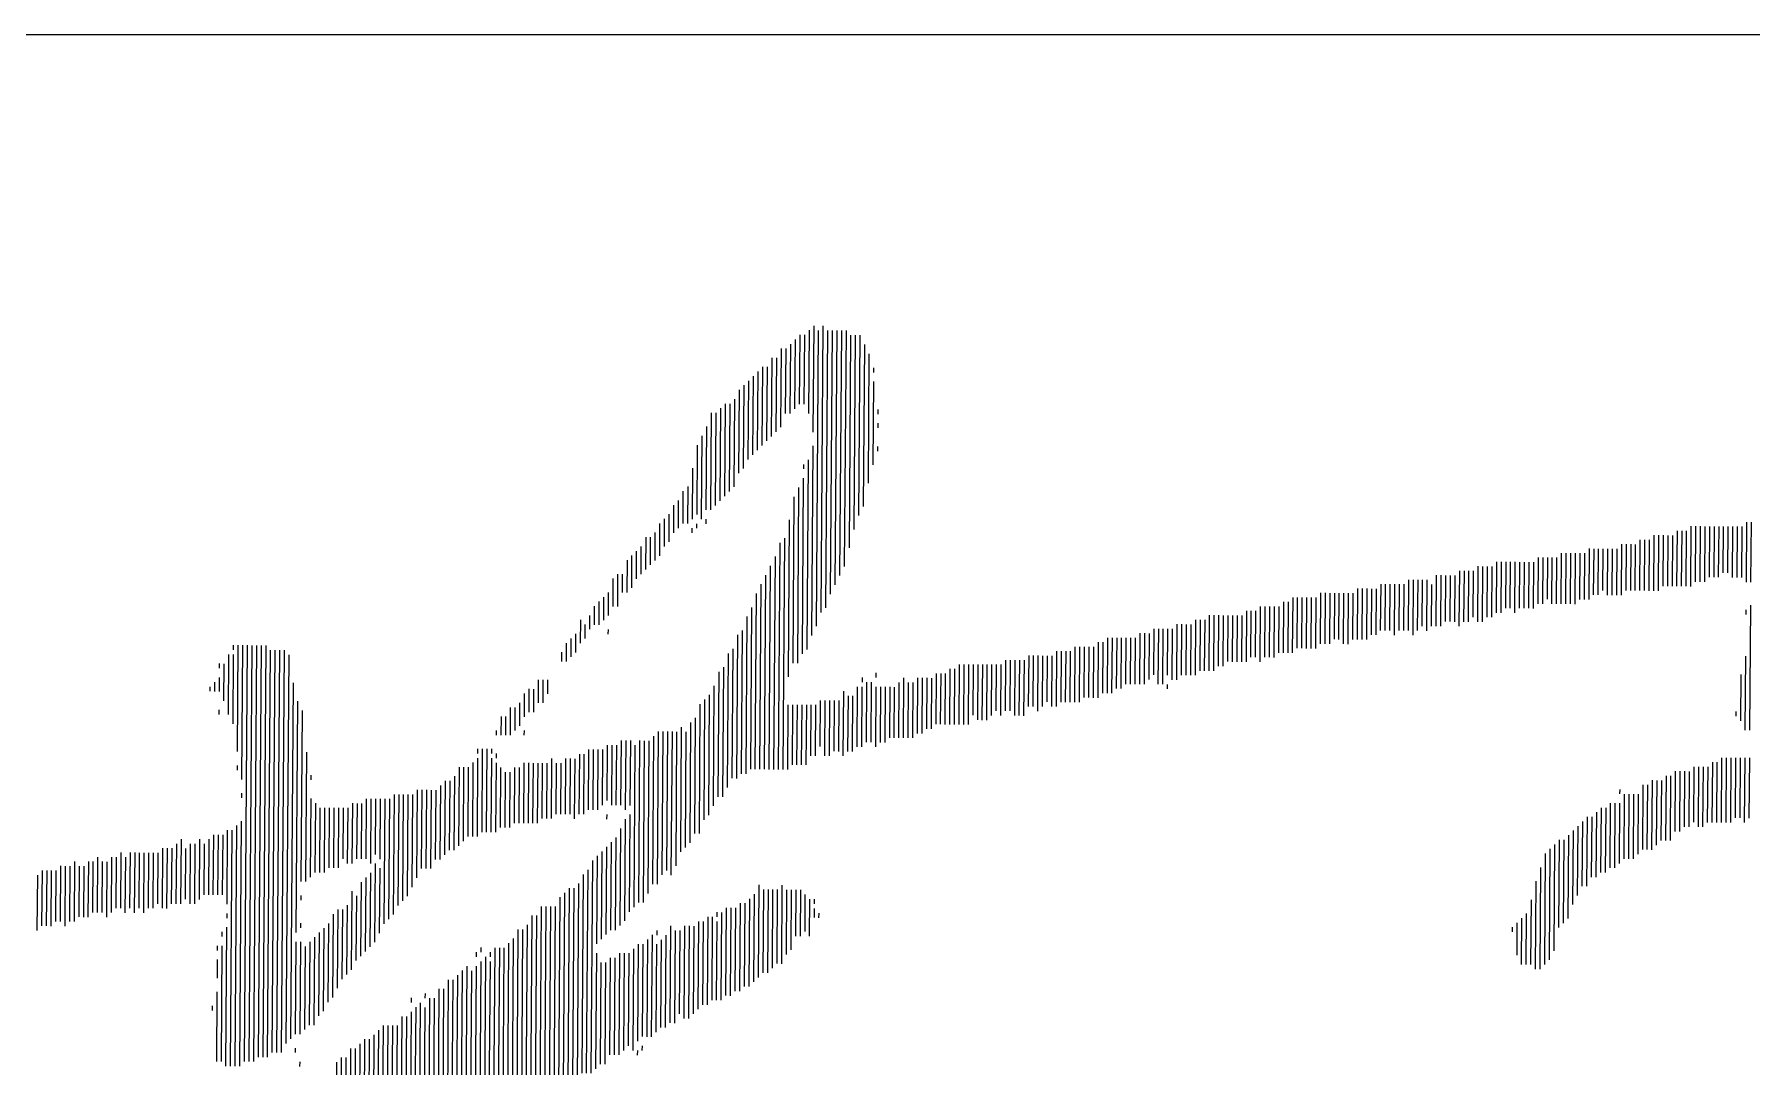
# Model space of a CAD drawing. Extents: x 1738711 to 2346805, y 1189731 to 2516152.
# Drawn here: x 2167127 to 2167656, y 2376801 to 2377119 of the extents above; entities that cross this region are included whole.
import ezdxf
from ezdxf.enums import TextEntityAlignment as Align

# ---------------------------------------------------------------- set-up
doc = ezdxf.new("R2010")
doc.units = 0
doc.header["$LTSCALE"] = 1000
doc.header["$MEASUREMENT"] = 0
doc.layers.add('TK', color=4, linetype='Continuous')
doc.layers.add('签名', color=2, linetype='Continuous')
doc.styles.add('宋体', font='SIMSUN.TTF', dxfattribs={"width": 0.75})

# ---------------------------------------------------------------- blocks, each defined once
blk = doc.blocks.new('hjashrtahreahe')
at = {"layer": 'TK', "color": 7}
blk.add_line((76600, 2800), (83100, 2800), dxfattribs=at)
at = {"layer": 'TK', "style": '宋体', "width": 0.75}
for tag, height, p in [('项目负责人', 350, (6002.88, 57088.65)), ('专业负责人', 350, (6002.88, 56223.66)), ('设计人', 350, (6002.88, 55419.43)), ('版号1', 250, (77303.87, 22193.36)), ('时间1', 250, (82405.29, 22193.36)), ('版号2', 250, (77303.87, 21593.36)), ('时间2', 250, (82405.29, 21593.36)), ('版号3', 250, (77303.87, 20993.36)), ('时间3', 250, (82405.29, 20993.36)), ('建筑会签', 0.0001, (78977.88, 2403.16)), ('电气会签', 0.0001, (82127.88, 2403.16)), ('结构会签', 0.0001, (78977.88, 1803.16)), ('暖通会签', 0.0001, (82127.88, 1803.16)), ('给排水会签', 0.0001, (78977.88, 1249.52)), ('智能化会签', 0.0001, (82127.88, 1249.52))]:
    blk.add_attdef(tag, text='', height=height, dxfattribs=at).set_placement(p, align=Align.CENTER)
for tag, p in [('合作设计单位', (80815.88, 48985.89)), ('版号说明1', (79853.88, 22318.17)), ('版号说明2', (79853.88, 21718.17)), ('版号说明3', (79853.88, 21118.17)), ('浙江绿储科技有限公司', (80545.18, 16035.89)), ('百兆瓦级集中式熔盐储能关键', (80545.18, 14953.21)), ('设备研发及制造基地项目', (80545.18, 14603.3)), ('1#研发楼', (80545.18, 13635.89)), ('图名', (80545.18, 12435.89)), ('工程编号', (78977.88, 11460.89)), ('子项编号', (82127.88, 11460.89)), ('建筑', (78977.88, 10710.89)), ('图号', (82127.88, 10710.89)), ('施工图', (78977.88, 9960.89)), ('2023.03', (82127.88, 9960.89)), ('审定', (79352.88, 8460.89)), ('审核', (79352.88, 7710.89)), ('工程负责', (79352.88, 6960.89)), ('专业负责', (79352.88, 6210.89)), ('设计', (79352.88, 5460.89)), ('制图', (79352.88, 4710.89)), ('校对', (79352.88, 3960.89))]:
    blk.add_attdef(tag, text='', height=250, dxfattribs=at).set_placement(p, align=Align.MIDDLE_CENTER)
blk = doc.blocks.new('A$C579C72A4')
for p, q in [((748.47, 771.4), (748.12, 722.22)), ((752.75, 771.37), (751.79, 638.79)), ((737.72, 762.92), (737.49, 730.85)), ((739.87, 765.05), (739.64, 732.97)), ((742.02, 767.17), (741.79, 735.09)), ((744.16, 767.15), (743.93, 735.08)), ((746.32, 769.28), (746.04, 730.79)), ((750.59, 769.25), (749.61, 632.39)), ((754.87, 769.22), (753.95, 640.91)), ((757.01, 769.2), (756.13, 647.31)), ((759.15, 769.18), (758.3, 651.58)), ((761.28, 769.17), (760.47, 655.84)), ((763.42, 769.15), (762.64, 660.1)), ((765.55, 767), (764.84, 668.64)), ((767.68, 766.98), (767.04, 677.17)), ((769.82, 766.97), (769.22, 683.57)), ((771.93, 762.68), (771.39, 687.83)), ((729.12, 756.57), (728.86, 720.22)), ((731.26, 756.55), (731.01, 722.34)), ((733.42, 760.82), (733.16, 724.46)), ((735.56, 760.8), (735.35, 730.86)), ((774.04, 758.38), (773.61, 698.51)), ((720.5, 748.08), (720.24, 711.73)), ((722.66, 750.2), (722.39, 713.85)), ((724.81, 752.32), (724.55, 715.97)), ((726.95, 752.31), (726.7, 718.1)), ((776.13, 751.95), (776.11, 749.82)), ((714.04, 741.71), (713.76, 703.22)), ((716.19, 743.83), (715.92, 705.34)), ((718.35, 745.96), (718.09, 709.6)), ((776.08, 745.54), (775.81, 707.05)), ((701.13, 731.11), (700.81, 686.2)), ((703.27, 731.09), (702.96, 688.33)), ((705.43, 733.22), (705.12, 690.45)), ((707.58, 735.34), (707.27, 692.57)), ((709.72, 735.33), (709.43, 694.7)), ((711.87, 737.45), (711.58, 696.82)), ((778.13, 732.69), (778.11, 730.56)), ((698.95, 724.71), (698.67, 686.22)), ((778.08, 726.28), (778.07, 724.14)), ((694.61, 716.19), (694.38, 684.11)), ((696.78, 720.45), (696.5, 681.96)), ((748.07, 715.8), (747.44, 628.13)), ((778.01, 715.59), (777.99, 713.45)), ((743.73, 707.28), (743.72, 705.14)), ((745.88, 709.4), (745.25, 621.73)), ((692.4, 705.51), (692.23, 681.99)), ((743.68, 700.87), (743.1, 619.61)), ((688.04, 694.85), (687.93, 679.88)), ((690.2, 696.97), (690.07, 679.87)), ((739.35, 692.34), (738.79, 615.36)), ((741.52, 696.6), (740.93, 615.35)), ((681.55, 684.21), (681.46, 671.38)), ((683.72, 688.47), (683.63, 675.64)), ((685.87, 690.59), (685.78, 677.76)), ((675.07, 675.7), (674.98, 662.87)), ((677.24, 679.96), (677.13, 664.99)), ((679.4, 682.08), (679.3, 669.25)), ((692.2, 677.71), (692.18, 675.57)), ((694.35, 679.84), (694.33, 677.7)), ((698.64, 681.94), (698.63, 679.81)), ((737.13, 681.67), (736.61, 608.96)), ((1147.68, 676.57), (1147.49, 650.91)), ((1149.82, 676.55), (1149.63, 650.89)), ((1151.95, 676.54), (1151.77, 650.88)), ((1154.11, 678.66), (1153.91, 650.86)), ((1156.25, 678.65), (1156.06, 652.99)), ((1158.39, 678.63), (1158.2, 652.97)), ((1160.52, 678.62), (1160.34, 652.96)), ((1162.66, 678.6), (1162.49, 655.08)), ((1164.8, 678.58), (1164.63, 655.06)), ((1166.94, 678.57), (1166.77, 655.05)), ((1169.08, 678.55), (1168.92, 657.17)), ((1171.22, 678.54), (1171.06, 657.15)), ((1173.35, 678.52), (1173.18, 655)), ((1175.49, 678.51), (1175.32, 654.99)), ((1177.63, 678.49), (1177.46, 654.97)), ((1179.78, 680.62), (1179.58, 652.82)), ((1181.92, 680.6), (1181.72, 652.8)), ((666.46, 667.21), (666.37, 654.38)), ((668.61, 669.33), (668.52, 656.5)), ((670.78, 673.59), (670.67, 658.62)), ((672.92, 673.58), (672.83, 660.75)), ((732.78, 671.01), (732.02, 566.23)), ((734.93, 673.13), (734.16, 566.21)), ((1106.99, 668.31), (1106.82, 644.79)), ((1109.13, 668.29), (1108.97, 646.91)), ((1111.26, 668.28), (1111.11, 646.89)), ((1113.4, 668.26), (1113.26, 649.02)), ((1115.54, 668.25), (1115.39, 646.86)), ((1117.68, 668.23), (1117.53, 646.85)), ((1119.82, 668.22), (1119.66, 646.83)), ((1121.97, 670.34), (1121.8, 646.82)), ((1124.11, 670.32), (1123.96, 648.94)), ((1126.25, 670.31), (1126.09, 648.93)), ((1128.39, 670.29), (1128.23, 648.91)), ((1130.54, 672.42), (1130.37, 648.89)), ((1132.68, 672.4), (1132.51, 648.88)), ((1134.82, 672.39), (1134.65, 648.86)), ((1136.97, 674.51), (1136.79, 648.85)), ((1139.11, 674.49), (1138.92, 648.83)), ((1141.25, 674.48), (1141.08, 650.96)), ((1143.39, 674.46), (1143.22, 650.94)), ((1145.52, 674.45), (1145.35, 650.92)), ((662.15, 662.96), (662.04, 647.99)), ((664.3, 665.08), (664.2, 650.11)), ((728.42, 660.34), (727.75, 566.26)), ((730.59, 664.61), (729.88, 566.24)), ((1055.61, 660.13), (1055.42, 634.47)), ((1057.74, 660.11), (1057.56, 634.45)), ((1059.88, 660.09), (1059.71, 636.57)), ((1062.02, 660.08), (1061.85, 636.56)), ((1064.17, 662.2), (1064.01, 638.68)), ((1066.31, 662.19), (1066.14, 638.66)), ((1068.45, 662.17), (1068.3, 640.79)), ((1070.59, 662.16), (1070.44, 640.77)), ((1072.73, 662.14), (1072.56, 638.62)), ((1074.87, 662.13), (1074.71, 640.74)), ((1077, 662.11), (1076.85, 640.73)), ((1079.14, 662.09), (1078.99, 640.71)), ((1081.28, 662.08), (1081.13, 640.7)), ((1083.44, 664.2), (1083.28, 642.82)), ((1085.57, 664.19), (1085.42, 642.8)), ((1087.71, 664.17), (1087.57, 644.93)), ((1089.85, 664.16), (1089.7, 642.77)), ((1091.99, 664.14), (1091.83, 642.76)), ((1094.14, 666.26), (1093.97, 642.74)), ((1096.28, 666.25), (1096.11, 642.73)), ((1098.42, 666.23), (1098.25, 642.71)), ((1100.56, 666.22), (1100.39, 642.7)), ((1102.7, 666.2), (1102.54, 644.82)), ((1104.83, 666.19), (1104.68, 644.8)), ((655.67, 654.45), (655.58, 641.62)), ((657.83, 656.58), (657.72, 641.61)), ((659.97, 656.56), (659.9, 648.01)), ((724.09, 651.82), (723.47, 566.29)), ((726.25, 656.08), (725.61, 566.27)), ((1010.64, 651.9), (1010.48, 630.51)), ((1012.78, 651.88), (1012.62, 630.5)), ((1014.92, 651.86), (1014.76, 630.48)), ((1017.05, 651.85), (1016.88, 628.33)), ((1019.19, 651.83), (1019.04, 630.45)), ((1021.33, 651.82), (1021.18, 630.44)), ((1023.48, 653.94), (1023.32, 630.42)), ((1025.62, 653.93), (1025.44, 628.27)), ((1027.76, 653.91), (1027.59, 630.39)), ((1029.9, 653.9), (1029.75, 632.51)), ((1032.04, 653.88), (1031.87, 630.36)), ((1034.16, 651.73), (1034.02, 632.48)), ((1036.33, 655.99), (1036.16, 632.47)), ((1038.47, 655.97), (1038.3, 632.45)), ((1040.61, 655.96), (1040.45, 634.57)), ((1042.75, 655.94), (1042.59, 634.56)), ((1044.88, 655.93), (1044.73, 634.54)), ((1047.04, 658.05), (1046.85, 632.39)), ((1049.18, 658.03), (1049.01, 634.51)), ((1051.31, 658.02), (1051.14, 634.5)), ((1053.45, 658), (1053.3, 636.62)), ((649.18, 643.81), (649.1, 633.12)), ((651.34, 645.93), (651.26, 635.24)), ((653.49, 648.05), (653.41, 637.36)), ((721.92, 647.56), (721.33, 566.3)), ((965.67, 643.67), (965.5, 620.14)), ((967.81, 643.65), (967.64, 620.13)), ((969.96, 645.77), (969.78, 620.11)), ((972.1, 645.76), (971.93, 622.24)), ((974.24, 645.74), (974.07, 622.22)), ((976.38, 645.73), (976.21, 622.21)), ((978.52, 645.71), (978.35, 622.19)), ((980.66, 645.7), (980.49, 622.17)), ((982.81, 647.82), (982.64, 624.3)), ((984.95, 647.8), (984.78, 624.28)), ((987.09, 647.79), (986.92, 624.27)), ((989.22, 647.77), (989.07, 626.39)), ((991.36, 647.76), (991.21, 626.37)), ((993.5, 647.74), (993.33, 624.22)), ((995.64, 647.73), (995.47, 624.2)), ((997.78, 647.71), (997.62, 626.33)), ((999.93, 649.83), (999.76, 626.31)), ((1002.07, 649.82), (1001.9, 626.3)), ((1004.21, 649.8), (1004.04, 626.28)), ((1006.35, 649.79), (1006.19, 628.4)), ((1008.49, 649.77), (1008.33, 628.39)), ((640.57, 635.32), (640.49, 624.62)), ((644.86, 637.42), (644.81, 631.01)), ((647.03, 641.68), (646.97, 633.13)), ((717.56, 636.9), (717.04, 564.2)), ((719.73, 641.16), (719.19, 566.32)), ((924.98, 635.41), (924.8, 609.74)), ((927.12, 635.39), (926.95, 611.87)), ((929.26, 635.37), (929.09, 611.85)), ((931.41, 637.5), (931.23, 611.84)), ((933.55, 637.48), (933.37, 611.82)), ((935.69, 637.47), (935.52, 613.94)), ((937.83, 637.45), (937.66, 613.93)), ((939.97, 637.44), (939.81, 616.05)), ((942.1, 637.42), (941.95, 616.04)), ((944.24, 637.4), (944.09, 616.02)), ((946.38, 637.39), (946.23, 616.01)), ((948.53, 639.51), (948.37, 615.99)), ((950.67, 639.5), (950.52, 618.11)), ((952.81, 639.48), (952.66, 618.1)), ((954.97, 641.6), (954.78, 615.94)), ((957.1, 641.59), (956.93, 618.07)), ((959.24, 641.57), (959.07, 618.05)), ((961.38, 641.56), (961.21, 618.04)), ((963.52, 641.54), (963.36, 620.16)), ((1179.49, 639.99), (1179.48, 637.85)), ((1181.64, 642.11), (1181.23, 584.37)), ((638.38, 628.92), (638.32, 620.36)), ((642.69, 633.16), (642.64, 626.75)), ((653.37, 630.95), (653.35, 628.81)), ((713.22, 628.38), (712.75, 562.09)), ((715.38, 630.5), (714.9, 564.21)), ((899.28, 629.17), (899.11, 605.65)), ((901.41, 629.16), (901.24, 605.64)), ((903.55, 629.14), (903.4, 607.76)), ((905.71, 631.27), (905.55, 609.88)), ((907.84, 631.25), (907.66, 605.59)), ((909.98, 631.24), (909.8, 605.58)), ((912.12, 631.22), (911.97, 609.84)), ((914.26, 631.21), (914.09, 607.68)), ((916.41, 633.33), (916.23, 607.67)), ((918.55, 633.31), (918.38, 609.79)), ((920.69, 633.3), (920.52, 609.78)), ((922.83, 633.28), (922.66, 609.76)), ((477.93, 619.38), (477.73, 591.58)), ((480.1, 623.64), (480.08, 621.5)), ((482.24, 623.63), (481.88, 574.44)), ((484.38, 623.61), (483.93, 561.6)), ((486.51, 623.6), (485.13, 431.14)), ((488.65, 623.58), (487.27, 431.13)), ((490.79, 623.56), (489.4, 431.11)), ((492.93, 623.55), (491.56, 433.24)), ((495.07, 623.53), (493.7, 433.22)), ((497.19, 621.38), (495.83, 433.21)), ((499.33, 621.36), (497.99, 435.33)), ((501.47, 621.35), (500.13, 435.31)), ((503.6, 621.33), (502.26, 435.3)), ((631.91, 620.41), (631.87, 616.13)), ((634.07, 624.67), (634.01, 616.12)), ((636.23, 626.79), (636.17, 618.24)), ((708.89, 619.85), (708.44, 557.84)), ((711.04, 621.98), (710.61, 562.1)), ((860.72, 620.9), (860.54, 595.24)), ((862.86, 620.88), (862.69, 597.36)), ((865, 620.87), (864.83, 597.35)), ((867.14, 620.85), (866.97, 597.33)), ((869.29, 622.98), (869.11, 597.32)), ((871.43, 622.96), (871.25, 597.3)), ((873.57, 622.94), (873.4, 599.42)), ((875.71, 622.93), (875.54, 599.41)), ((877.85, 622.91), (877.68, 599.39)), ((880, 625.04), (879.81, 599.38)), ((882.14, 625.02), (881.97, 601.5)), ((884.29, 627.14), (884.11, 601.48)), ((886.43, 627.13), (886.25, 601.47)), ((888.57, 627.11), (888.4, 603.59)), ((890.71, 627.1), (890.54, 603.58)), ((892.85, 627.08), (892.69, 605.7)), ((894.98, 627.07), (894.83, 605.68)), ((897.12, 627.05), (896.97, 605.67)), ((473.62, 615.13), (473.61, 613)), ((475.76, 615.12), (475.64, 598.01)), ((480.07, 619.36), (479.84, 587.29)), ((505.73, 619.18), (504.43, 439.56)), ((706.7, 613.45), (706.27, 553.58)), ((811.48, 612.7), (811.3, 587.04)), ((813.62, 612.68), (813.43, 587.02)), ((815.77, 614.81), (815.57, 587.01)), ((817.91, 614.79), (817.71, 586.99)), ((820.05, 614.78), (819.85, 586.98)), ((822.19, 614.76), (822.02, 591.24)), ((824.33, 614.75), (824.14, 589.09)), ((826.46, 614.73), (826.28, 589.07)), ((828.6, 614.72), (828.42, 589.05)), ((830.74, 614.7), (830.57, 591.18)), ((832.88, 614.68), (832.73, 593.3)), ((835.02, 614.67), (834.85, 591.15)), ((837.17, 616.79), (837, 593.27)), ((839.31, 616.78), (839.14, 593.25)), ((841.45, 616.76), (841.26, 591.1)), ((843.59, 616.75), (843.4, 591.09)), ((845.72, 616.73), (845.54, 591.07)), ((847.88, 618.85), (847.71, 595.33)), ((850.02, 618.84), (849.85, 595.32)), ((852.16, 618.82), (851.97, 593.16)), ((854.29, 618.81), (854.12, 595.29)), ((856.43, 618.79), (856.28, 597.41)), ((858.57, 618.78), (858.4, 595.25)), ((1179.34, 618.6), (1179.09, 584.39)), ((469.27, 604.47), (469.25, 602.34)), ((471.42, 606.6), (471.39, 602.32)), ((473.58, 608.72), (473.53, 602.3)), ((507.77, 606.33), (506.59, 441.68)), ((621.12, 607.66), (621.04, 596.96)), ((623.26, 607.64), (623.18, 596.95)), ((625.4, 607.63), (625.35, 601.21)), ((702.36, 604.93), (701.96, 549.34)), ((704.55, 611.33), (704.13, 553.6)), ((768.65, 604.45), (768.45, 576.66)), ((770.79, 604.44), (770.59, 576.64)), ((770.82, 608.72), (770.81, 606.58)), ((772.94, 606.56), (772.74, 578.76)), ((775.08, 606.55), (774.88, 578.75)), ((777.21, 604.39), (777, 576.59)), ((777.25, 610.81), (777.24, 608.67)), ((779.34, 604.38), (779.16, 578.72)), ((781.48, 604.36), (781.3, 578.7)), ((783.62, 604.35), (783.45, 580.83)), ((785.76, 604.33), (785.59, 580.81)), ((787.91, 606.45), (787.73, 580.79)), ((790.07, 608.58), (789.87, 580.78)), ((792.19, 606.42), (792, 580.76)), ((794.33, 606.41), (794.14, 580.75)), ((796.48, 608.53), (796.3, 582.87)), ((798.62, 608.52), (798.43, 582.86)), ((800.76, 608.5), (800.59, 584.98)), ((802.9, 608.48), (802.73, 584.96)), ((805.05, 610.61), (804.88, 587.09)), ((807.19, 610.59), (807.02, 587.07)), ((809.33, 610.58), (809.16, 587.06)), ((911.94, 605.56), (911.92, 603.42)), ((1177.14, 610.07), (1176.98, 588.68)), ((509.85, 597.77), (509.08, 490.85)), ((612.49, 597.03), (612.41, 586.33)), ((614.66, 601.29), (614.58, 590.6)), ((616.81, 603.41), (616.74, 592.72)), ((618.95, 603.39), (618.88, 592.7)), ((695.89, 596.43), (695.45, 536.55)), ((698.04, 598.55), (697.64, 542.95)), ((700.19, 600.67), (699.79, 545.07)), ((736.51, 596.13), (736.3, 566.2)), ((738.65, 596.12), (738.45, 568.32)), ((740.79, 596.1), (740.59, 568.3)), ((742.93, 596.09), (742.73, 568.29)), ((745.07, 596.07), (744.87, 568.27)), ((747.21, 596.06), (747.04, 572.53)), ((749.35, 596.04), (749.18, 572.52)), ((751.5, 598.16), (751.34, 576.78)), ((753.64, 598.15), (753.45, 572.49)), ((755.78, 598.13), (755.59, 572.47)), ((757.91, 598.12), (757.74, 574.59)), ((760.05, 598.1), (759.88, 574.58)), ((762.22, 602.36), (762.01, 572.43)), ((764.34, 600.21), (764.16, 574.55)), ((766.48, 600.19), (766.3, 574.53)), ((473.47, 593.75), (473.45, 591.61)), ((511.96, 593.47), (511.39, 514.35)), ((603.89, 590.67), (603.83, 582.12)), ((606.03, 590.66), (605.97, 582.1)), ((608.2, 594.92), (608.11, 582.09)), ((610.34, 594.9), (610.26, 584.21)), ((691.55, 587.9), (691.15, 532.31)), ((693.7, 590.03), (693.32, 536.57)), ((1174.88, 592.97), (1174.86, 590.84)), ((601.71, 584.27), (601.69, 582.13)), ((614.54, 584.18), (614.52, 582.04)), ((674.4, 581.61), (673.9, 513.18)), ((676.55, 583.73), (676.04, 513.17)), ((678.69, 583.72), (678.21, 517.43)), ((680.83, 583.7), (680.36, 519.55)), ((682.96, 583.69), (682.49, 517.4)), ((685.1, 583.67), (684.66, 521.66)), ((687.26, 585.8), (686.84, 528.06)), ((689.38, 583.64), (688.99, 530.18)), ((513.96, 574.21), (513.53, 514.34)), ((593.09, 575.78), (593.08, 573.64)), ((595.23, 575.77), (594.95, 537.28)), ((597.37, 575.75), (597.09, 537.26)), ((599.51, 575.74), (599.49, 573.6)), ((601.63, 573.58), (601.61, 571.44)), ((640.12, 573.3), (639.92, 545.51)), ((642.26, 573.29), (642.06, 545.49)), ((644.41, 575.41), (644.21, 547.61)), ((646.55, 575.4), (646.35, 547.6)), ((648.69, 575.38), (648.49, 547.58)), ((650.83, 575.37), (650.64, 549.71)), ((652.98, 577.49), (652.8, 551.83)), ((655.12, 577.47), (654.92, 549.67)), ((657.26, 577.46), (657.06, 549.66)), ((659.41, 579.58), (659.2, 549.64)), ((661.55, 579.57), (661.32, 547.49)), ((663.69, 579.55), (663.47, 549.61)), ((665.81, 577.4), (665.27, 502.55)), ((667.96, 579.52), (667.43, 504.68)), ((670.1, 579.5), (669.56, 504.66)), ((672.24, 579.49), (671.73, 508.92)), ((481.84, 568.03), (481.82, 565.89)), ((584.48, 567.29), (584.21, 530.94)), ((586.62, 567.27), (586.37, 533.06)), ((588.75, 567.26), (588.52, 535.18)), ((590.91, 569.38), (590.66, 535.17)), ((593.06, 571.5), (592.8, 535.15)), ((599.48, 571.46), (599.23, 537.24)), ((601.6, 569.3), (601.37, 537.23)), ((603.72, 567.15), (603.52, 539.35)), ((605.84, 565), (605.66, 539.34)), ((607.98, 564.98), (607.8, 539.32)), ((610.14, 567.1), (609.95, 541.44)), ((612.28, 567.09), (612.09, 541.43)), ((614.43, 569.21), (614.23, 541.41)), ((616.57, 569.2), (616.37, 541.4)), ((618.71, 569.18), (618.51, 541.38)), ((620.84, 569.17), (620.64, 541.37)), ((622.98, 569.15), (622.8, 543.49)), ((625.12, 569.14), (624.94, 543.48)), ((627.27, 571.26), (627.07, 543.46)), ((629.4, 569.1), (629.23, 545.58)), ((631.54, 569.09), (631.37, 545.57)), ((633.69, 571.21), (633.5, 545.55)), ((635.83, 571.2), (635.64, 545.54)), ((637.97, 571.18), (637.77, 543.38)), ((1146.88, 565.38), (1146.68, 537.58)), ((1149.02, 565.36), (1148.81, 537.56)), ((1151.15, 565.34), (1150.97, 539.68)), ((1153.29, 565.33), (1153.11, 539.67)), ((1155.45, 567.45), (1155.26, 541.79)), ((1157.58, 567.44), (1157.38, 539.64)), ((1159.72, 567.42), (1159.52, 539.62)), ((1161.86, 567.41), (1161.68, 541.75)), ((1164.01, 569.53), (1163.81, 541.73)), ((1166.15, 569.51), (1165.95, 541.72)), ((1168.31, 571.64), (1168.09, 541.7)), ((1170.44, 571.62), (1170.23, 541.68)), ((1172.58, 571.61), (1172.37, 541.67)), ((1174.72, 571.59), (1174.52, 543.79)), ((1176.86, 571.57), (1176.66, 543.78)), ((1179, 571.56), (1178.78, 541.62)), ((1181.14, 571.54), (1180.94, 543.75)), ((516.02, 563.51), (516, 561.37)), ((565.15, 556.74), (564.86, 516.11)), ((567.29, 556.72), (567.03, 520.37)), ((569.43, 556.71), (569.17, 520.35)), ((571.57, 556.69), (571.31, 520.34)), ((573.71, 556.67), (573.48, 524.6)), ((575.86, 558.8), (575.62, 524.58)), ((578.02, 560.92), (577.77, 526.71)), ((580.15, 560.91), (579.92, 528.83)), ((582.31, 563.03), (582.06, 528.81)), ((1121.16, 557.01), (1121.14, 554.87)), ((1131.86, 559.07), (1131.65, 529.13)), ((1134, 559.05), (1133.78, 529.12)), ((1136.15, 561.18), (1135.92, 529.1)), ((1138.29, 561.16), (1138.08, 531.22)), ((1140.43, 561.15), (1140.23, 533.35)), ((1142.58, 563.27), (1142.37, 533.33)), ((1144.72, 563.25), (1144.51, 533.32)), ((483.88, 555.18), (483.87, 553.05)), ((515.94, 552.81), (515.68, 516.46)), ((518.06, 550.66), (517.83, 518.59)), ((520.19, 548.51), (519.97, 518.57)), ((522.33, 548.49), (522.11, 518.55)), ((524.46, 548.48), (524.26, 520.68)), ((526.6, 548.46), (526.4, 520.66)), ((528.74, 548.45), (528.54, 520.65)), ((530.88, 548.43), (530.71, 524.91)), ((533.02, 548.41), (532.83, 522.75)), ((535.17, 550.54), (534.97, 522.74)), ((537.31, 550.52), (537.13, 524.86)), ((539.45, 550.51), (539.26, 524.85)), ((541.6, 552.63), (541.4, 524.83)), ((543.74, 552.61), (543.52, 522.68)), ((545.88, 552.6), (545.69, 526.94)), ((548.02, 552.58), (547.82, 524.78)), ((550.16, 552.57), (549.74, 494.83)), ((552.29, 552.55), (551.89, 496.96)), ((554.45, 554.68), (554.05, 499.08)), ((556.59, 554.66), (556.22, 503.34)), ((558.72, 554.64), (558.37, 505.46)), ((560.86, 554.63), (560.52, 507.59)), ((563, 554.61), (562.69, 511.85)), ((1112.54, 548.52), (1112.32, 518.58)), ((1114.68, 548.5), (1114.46, 518.56)), ((1116.83, 550.62), (1116.62, 520.69)), ((1118.97, 550.61), (1118.75, 520.67)), ((1121.11, 550.59), (1120.91, 522.79)), ((1123.28, 554.85), (1123.06, 524.92)), ((1125.42, 554.84), (1125.2, 524.9)), ((1127.55, 554.82), (1127.34, 524.89)), ((1129.69, 554.81), (1129.49, 527.01)), ((481.64, 540.23), (480.83, 429.04)), ((483.79, 542.35), (482.97, 429.02)), ((652.75, 545.41), (652.73, 543.27)), ((661.29, 543.21), (660.95, 496.17)), ((663.44, 545.34), (663.12, 500.43)), ((1101.79, 540.04), (1101.56, 507.96)), ((1103.94, 542.16), (1103.72, 512.23)), ((1106.09, 544.28), (1105.86, 512.21)), ((1108.23, 544.27), (1108.03, 516.47)), ((1110.39, 546.39), (1110.17, 516.46)), ((455.93, 534), (455.71, 504.06)), ((464.48, 533.94), (464.28, 506.14)), ((468.76, 533.91), (468.57, 508.25)), ((470.91, 536.03), (470.71, 508.23)), ((473.05, 536.02), (472.85, 508.22)), ((475.19, 536), (474.99, 508.2)), ((477.34, 538.12), (477.1, 503.91)), ((479.48, 538.11), (478.7, 429.05)), ((654.8, 532.57), (654.5, 491.94)), ((656.95, 534.69), (656.64, 491.92)), ((659.12, 538.95), (658.79, 494.05)), ((1093.19, 533.69), (1092.89, 493.06)), ((1095.33, 533.67), (1095.05, 495.18)), ((1097.48, 535.79), (1097.2, 497.3)), ((1099.63, 537.92), (1099.39, 503.7)), ((417.38, 525.72), (417.19, 500.06)), ((423.79, 525.68), (423.61, 500.02)), ((425.93, 525.66), (425.76, 502.14)), ((428.08, 527.79), (427.9, 502.13)), ((430.21, 525.63), (430.02, 499.97)), ((432.36, 527.76), (432.18, 502.09)), ((434.5, 527.74), (434.3, 499.94)), ((436.64, 527.72), (436.45, 502.06)), ((438.78, 527.71), (438.58, 499.91)), ((440.91, 527.69), (440.73, 502.03)), ((443.05, 527.68), (442.87, 502.02)), ((445.19, 527.66), (445.02, 504.14)), ((447.35, 529.79), (447.15, 501.99)), ((449.48, 529.77), (449.28, 501.97)), ((451.62, 529.75), (451.44, 504.09)), ((453.78, 531.88), (453.58, 504.08)), ((458.04, 529.71), (457.87, 506.19)), ((460.19, 531.83), (459.99, 504.03)), ((462.33, 531.82), (462.13, 504.02)), ((466.61, 531.79), (466.44, 508.26)), ((648.33, 526.2), (648.04, 485.57)), ((650.49, 528.32), (650.2, 487.69)), ((652.64, 530.44), (652.35, 489.82)), ((1086.73, 527.32), (1086.36, 476)), ((1088.88, 529.44), (1088.51, 478.12)), ((1091.03, 531.56), (1090.68, 482.38)), ((389.52, 517.37), (389.33, 491.71)), ((391.67, 519.49), (391.49, 493.83)), ((393.81, 519.48), (393.62, 493.82)), ((395.95, 519.46), (395.76, 493.8)), ((398.09, 519.45), (397.92, 495.93)), ((400.24, 521.57), (400.06, 495.91)), ((402.38, 521.56), (402.18, 493.76)), ((404.52, 521.54), (404.33, 495.88)), ((406.67, 523.66), (406.47, 495.86)), ((408.79, 521.51), (408.62, 497.99)), ((410.93, 521.49), (410.76, 497.97)), ((413.09, 523.62), (412.9, 497.96)), ((415.22, 523.6), (415.05, 500.08)), ((419.5, 523.57), (419.33, 500.05)), ((421.64, 523.56), (421.45, 497.9)), ((541.34, 516.28), (541.09, 482.06)), ((543.49, 518.4), (543.25, 484.19)), ((545.66, 522.66), (545.4, 486.31)), ((547.79, 520.51), (547.57, 490.57)), ((641.86, 517.69), (641.2, 425.74)), ((644.01, 519.81), (643.33, 425.73)), ((646.18, 524.08), (645.47, 425.71)), ((1084.54, 520.92), (1084.2, 473.87)), ((534.88, 509.91), (534.62, 473.56)), ((539.19, 514.15), (538.94, 479.94)), ((633.24, 509.2), (632.6, 419.39)), ((635.4, 511.32), (634.73, 419.37)), ((637.53, 511.31), (636.89, 421.5)), ((639.69, 513.43), (639.03, 421.48)), ((720.91, 508.57), (720.62, 467.94)), ((723.08, 512.83), (722.78, 470.06)), ((725.21, 510.68), (724.93, 472.19)), ((727.35, 510.66), (727.07, 472.17)), ((729.48, 510.64), (729.22, 474.29)), ((731.62, 510.63), (731.38, 476.42)), ((733.78, 512.75), (733.51, 476.4)), ((735.9, 510.6), (735.68, 480.66)), ((738.04, 510.58), (737.84, 482.78)), ((740.18, 510.57), (740.02, 489.18)), ((742.31, 510.55), (742.16, 489.17)), ((744.44, 508.4), (744.31, 491.29)), ((1082.36, 514.52), (1082.06, 473.89)), ((511.34, 507.94), (511.33, 505.8)), ((528.4, 501.4), (528.14, 465.05)), ((530.54, 501.39), (530.31, 469.31)), ((532.69, 503.51), (532.46, 471.43)), ((537, 507.75), (536.79, 477.82)), ((622.5, 502.86), (621.81, 406.64)), ((624.64, 502.85), (623.98, 410.9)), ((626.78, 502.83), (626.12, 410.88)), ((628.92, 502.82), (628.27, 413.01)), ((631.09, 507.08), (630.44, 417.27)), ((708.04, 502.25), (707.75, 461.62)), ((710.18, 502.23), (709.88, 461.6)), ((712.32, 502.21), (712.04, 463.72)), ((714.47, 504.34), (714.18, 463.71)), ((716.61, 504.32), (716.33, 465.83)), ((718.76, 506.45), (718.47, 465.82)), ((746.56, 506.24), (746.44, 489.14)), ((748.67, 501.95), (748.64, 497.68)), ((748.7, 506.23), (748.68, 504.09)), ((1080.16, 505.98), (1079.94, 476.04)), ((477.02, 493.22), (476.56, 429.07)), ((477.07, 499.63), (477.05, 497.49)), ((511.25, 495.11), (511.23, 492.97)), ((521.93, 492.89), (521.65, 454.4)), ((524.08, 495.02), (523.82, 458.67)), ((526.25, 499.28), (525.97, 460.79)), ((616.03, 494.35), (615.1, 366.05)), ((618.2, 498.62), (617.24, 366.04)), ((620.34, 498.6), (619.69, 408.79)), ((682.32, 493.88), (681.99, 448.97)), ((688.73, 493.83), (688.42, 451.06)), ((690.87, 493.82), (690.56, 451.05)), ((693.01, 493.8), (692.72, 453.17)), ((695.16, 495.92), (694.87, 455.29)), ((697.3, 495.91), (697.02, 457.42)), ((699.45, 498.03), (699.16, 457.4)), ((701.59, 498.02), (701.32, 459.52)), ((703.72, 495.86), (703.45, 459.51)), ((703.75, 500.14), (703.73, 498)), ((705.88, 500.12), (705.59, 459.49)), ((750.79, 499.8), (750.77, 497.66)), ((1071.51, 493.21), (1071.5, 491.07)), ((1073.66, 495.33), (1073.56, 480.37)), ((1075.82, 497.46), (1075.66, 476.07)), ((1077.97, 499.58), (1077.8, 476.06)), ((472.68, 484.7), (472.67, 482.56)), ((474.82, 484.68), (474.44, 431.22)), ((474.87, 491.1), (474.85, 488.96)), ((509.05, 486.57), (508.74, 443.8)), ((511.19, 486.56), (510.88, 443.79)), ((513.31, 484.4), (513.03, 445.91)), ((515.46, 486.53), (515.19, 448.04)), ((517.62, 488.65), (517.33, 448.02)), ((519.77, 490.77), (519.49, 452.28)), ((607.41, 485.86), (606.41, 346.87)), ((609.57, 487.99), (608.57, 348.99)), ((611.74, 492.25), (610.72, 351.12)), ((613.87, 492.23), (612.92, 359.65)), ((667.29, 485.43), (666.96, 440.53)), ((669.43, 485.42), (669.12, 442.65)), ((671.58, 487.54), (671.26, 442.63)), ((673.73, 489.66), (673.39, 442.62)), ((675.84, 485.37), (675.55, 444.74)), ((675.89, 491.79), (675.87, 489.65)), ((677.99, 487.49), (677.7, 446.86)), ((680.15, 489.62), (679.84, 446.85)), ((684.44, 491.72), (684.13, 448.96)), ((686.58, 491.71), (686.3, 453.22)), ((472.64, 478.28), (472.57, 469.73)), ((592.41, 481.69), (592.4, 479.56)), ((594.52, 477.4), (592.56, 205.83)), ((594.57, 483.82), (594.55, 481.68)), ((596.68, 479.53), (594.7, 205.82)), ((598.8, 477.37), (596.83, 203.66)), ((598.83, 481.65), (598.81, 479.51)), ((600.98, 483.77), (599.33, 254.97)), ((603.12, 483.76), (601.47, 254.95)), ((605.26, 483.74), (604.21, 338.33)), ((648.01, 481.29), (647.63, 427.84)), ((650.12, 477), (649.78, 429.96)), ((652.26, 476.99), (651.92, 429.94)), ((654.41, 479.11), (654.09, 434.2)), ((656.55, 479.09), (656.23, 434.19)), ((658.7, 481.22), (658.36, 434.17)), ((660.84, 481.2), (660.52, 436.3)), ((662.98, 481.19), (662.67, 438.42)), ((665.13, 483.31), (664.79, 436.27)), ((579.49, 468.96), (577.44, 184.56)), ((581.63, 468.94), (579.58, 184.54)), ((583.78, 471.06), (581.73, 186.66)), ((585.94, 473.19), (583.89, 188.79)), ((588.09, 475.31), (586.15, 205.88)), ((590.21, 473.16), (588.29, 205.86)), ((592.37, 475.28), (590.44, 207.99)), ((472.53, 463.31), (472.3, 431.24)), ((568.75, 462.62), (568.74, 460.48)), ((575.18, 464.71), (573.15, 182.45)), ((577.32, 464.7), (575.3, 184.57)), ((470.34, 456.91), (470.33, 454.77)), ((562.28, 454.11), (561.71, 374.99)), ((562.32, 460.53), (562.31, 458.39)), ((564.43, 456.23), (563.84, 374.98)), ((566.58, 458.36), (566, 377.1)), ((568.71, 456.2), (566.72, 180.36)), ((570.88, 460.46), (568.87, 182.48)), ((573.01, 460.45), (572.4, 374.92)), ((547.25, 445.67), (546.94, 402.9)), ((549.4, 447.79), (549.08, 402.88)), ((551.54, 447.77), (551.23, 405.01)), ((553.68, 447.76), (553.37, 404.99)), ((555.82, 447.74), (555.52, 407.11)), ((557.98, 452), (557.65, 404.96)), ((560.12, 451.99), (559.78, 404.94)), ((508.69, 437.39), (508.68, 435.25)), ((534.35, 437.21), (534.06, 396.58)), ((536.49, 437.19), (536.2, 396.56)), ((538.65, 439.31), (538.35, 398.68)), ((540.8, 441.44), (540.49, 398.67)), ((542.94, 441.42), (542.65, 400.79)), ((545.09, 443.54), (544.78, 400.78)), ((669.09, 438.37), (669.07, 436.23)), ((510.79, 430.96), (510.77, 428.82)), ((527.89, 430.84), (527.65, 396.62)), ((530.05, 432.96), (529.79, 396.61)), ((532.19, 432.94), (531.91, 394.45)), ((666.93, 436.25), (666.92, 434.11))]:
    blk.add_line(p, q)
blk = doc.blocks.new('harehraehr')
at = {"layer": '签名'}
blk.add_blockref('A$C579C72A4', (2019870.04, 1952403), dxfattribs=at)

msp = doc.modelspace()

# ---------------------------------------------------------------- block references
msp.add_blockref('hjashrtahreahe', (2085566.1, 2374319.49))
at = {"xscale": 0.66666, "yscale": 0.66666, "zscale": 0.66666}
msp.add_blockref('harehraehr', (820301.46, 1074926.44), dxfattribs=at)

doc.saveas('drawing.dxf')
